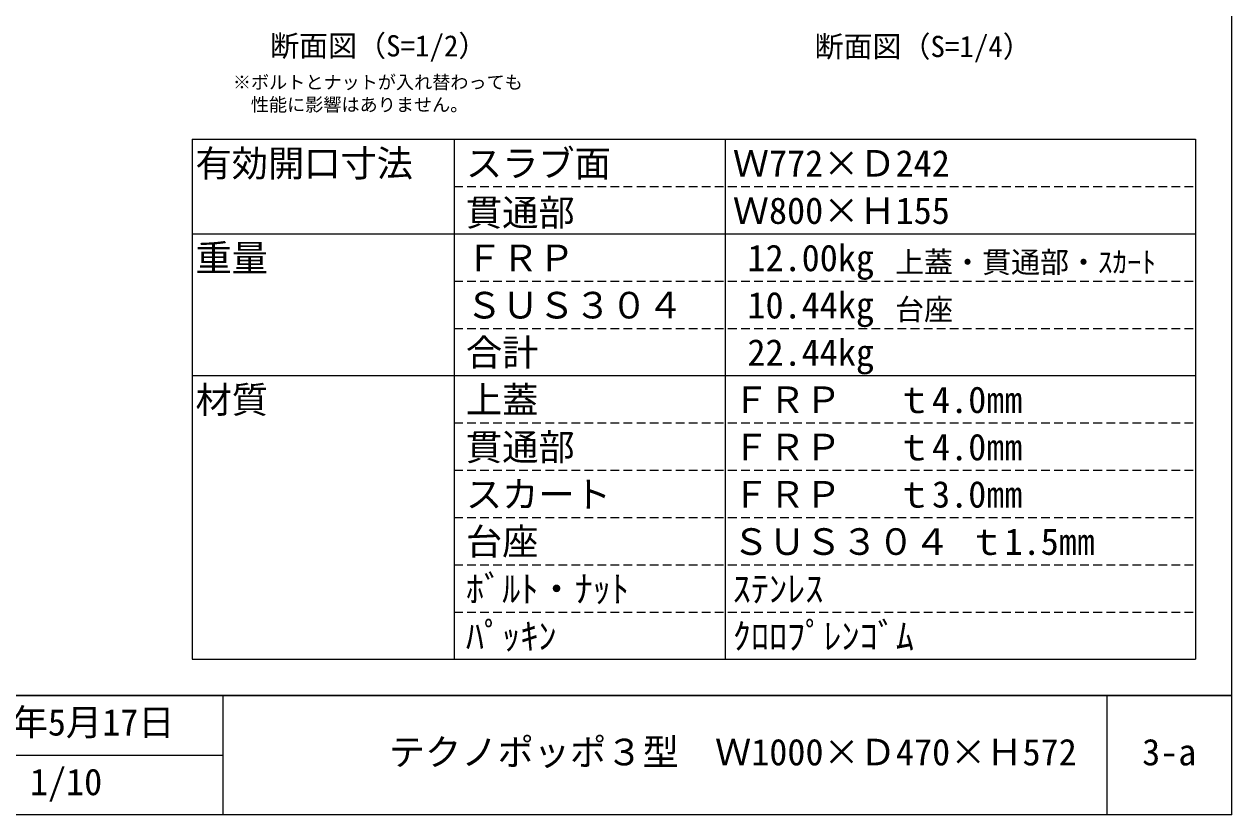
# Model space of a CAD drawing. Units: millimetres at full size, sheet at 1:10, with parts at other scales. Extents: x -4488 to 3976, y -1640 to 1120.
# Drawn here: x 2310 to 3976, y -1640 to -550 of the extents above; entities that cross this region are included whole.
import ezdxf
from ezdxf.enums import TextEntityAlignment as Align

# ---------------------------------------------------------------- set-up
doc = ezdxf.new("R2010")
doc.units = ezdxf.units.MM
doc.header["$LTSCALE"] = 10
doc.linetypes.add('DASHED1', pattern=[1.8, 1.2, -0.6])
for name, color, linetype in [('0-2_概要', 6, 'Continuous'), ('0-F_図面枠', 7, 'Continuous'), ('E-A_タイトル', 2, 'Continuous'), ('F-B_タイトル', 2, 'Continuous')]:
    doc.layers.add(name, color=color, linetype=linetype)
doc.styles.add('ＭＳ ゴシック', font='')
doc.styles.get('ＭＳ ゴシック').set_extended_font_data('MS Gothic')

msp = doc.modelspace()

# ---------------------------------------------------------------- linework, layer by layer
at = {"layer": '0-2_概要', "color": 7}
for p, q in [((2541.46, -709.01), (3925.83, -709.01)), ((2541.46, -709.01), (2541.46, -1425.87)), ((2902.69, -709.01), (2902.69, -1425.87)), ((3276.6, -709.01), (3276.6, -1425.87)), ((3925.83, -709.01), (3925.83, -1425.87)), ((2541.46, -839.35), (3925.83, -839.35)), ((2541.46, -1034.86), (3925.83, -1034.86)), ((2541.46, -1425.87), (3925.83, -1425.87))]:
    msp.add_line(p, q, dxfattribs=at)
at = {"layer": '0-2_概要', "color": 7, "linetype": 'DASHED1'}
for p, q in [((2902.69, -774.18), (3925.83, -774.18)), ((2902.69, -904.52), (3925.83, -904.52)), ((2902.69, -969.69), (3925.83, -969.69)), ((2902.69, -1100.03), (3925.83, -1100.03)), ((2902.69, -1165.2), (3925.83, -1165.2)), ((2902.69, -1230.37), (3925.83, -1230.37)), ((2902.69, -1295.54), (3925.83, -1295.54)), ((2902.69, -1360.71), (3925.83, -1360.71))]:
    msp.add_line(p, q, dxfattribs=at)
at = {"layer": '0-F_図面枠'}
for p, q in [((3975.83, -1640.21), (3975.83, 1119.79)), ((-24.17, -1475.87), (3975.83, -1475.87)), ((3975.83, -1475.87), (183.41, -1475.87)), ((2583.77, -1475.87), (2583.77, -1640.21)), ((3803.29, -1475.87), (3803.29, -1640.21)), ((1843.56, -1558.04), (2583.77, -1558.04)), ((3975.83, -1640.21), (-24.17, -1640.21))]:
    msp.add_line(p, q, dxfattribs=at)

# ---------------------------------------------------------------- texts
at = {"layer": '0-2_概要', "style": 'ＭＳ ゴシック'}
for s, p in [('有効開口寸法', (2546.01, -771.53)), ('スラブ面', (2919.14, -771.53)), ('Ｗ772×Ｄ242', (3287.24, -771.53)), ('貫通部', (2919.14, -839.35)), ('Ｗ800×Ｈ155', (3287.24, -836.7)), ('重量', (2546.01, -901.87)), ('ＦＲＰ', (2919.14, -901.87)), ('12.00kg', (3307.52, -901.87)), ('ＳＵＳ３０４', (2919.14, -967.04)), ('10.44kg', (3307.52, -967.04)), ('合計', (2919.14, -1032.21)), ('22.44kg', (3307.52, -1032.21)), ('材質', (2546.01, -1097.38)), ('上蓋', (2919.14, -1097.38)), ('ＦＲＰ\u3000 ｔ4.0㎜', (3287.24, -1097.38)), ('貫通部', (2919.14, -1162.55)), ('ＦＲＰ\u3000 ｔ4.0㎜', (3287.24, -1162.55)), ('スカート', (2919.14, -1227.72)), ('ＦＲＰ\u3000 ｔ3.0㎜', (3287.24, -1227.72)), ('台座', (2919.14, -1292.89)), ('ＳＵＳ３０４ ｔ1.5㎜', (3287.24, -1292.89)), ('ﾎﾞﾙﾄ・ﾅｯﾄ', (2919.14, -1358.06)), ('ｽﾃﾝﾚｽ', (3287.24, -1358.06)), ('ﾊﾟｯｷﾝ', (2919.14, -1423.23)), ('ｸﾛﾛﾌﾟﾚﾝｺﾞﾑ', (3287.24, -1423.23))]:
    msp.add_text(s, height=36.66, dxfattribs=at).set_placement(p, align=Align.BOTTOM_LEFT)
at = {"layer": '0-2_概要', "color": 7, "style": 'ＭＳ ゴシック'}
for s, p in [('上蓋・貫通部・ｽｶｰﾄ', (3511.14, -901.87)), ('台座', (3511.14, -967.04))]:
    msp.add_text(s, height=29.33, dxfattribs=at).set_placement(p, align=Align.BOTTOM_LEFT)
at = {"layer": '0-F_図面枠', "color": 6, "style": 'ＭＳ ゴシック'}
for s, p in [('2023年5月17日', (2192.56, -1541.96)), ('テクノポッポ３型\u3000Ｗ1000×Ｄ470×Ｈ572', (2812.71, -1583.04)), ('3-a', (3852.06, -1583.04)), ('1/10', (2317.56, -1624.13))]:
    msp.add_text(s, height=36.66, dxfattribs=at).set_placement(p, align=Align.BOTTOM_LEFT)
at = {"layer": 'E-A_タイトル', "style": 'ＭＳ ゴシック'}
msp.add_text('断面図（S=1/2）', height=29.33, dxfattribs=at).set_placement((2648.92, -603.68), align=Align.BOTTOM_LEFT)
at = {"layer": 'E-A_タイトル', "color": 3, "style": 'ＭＳ ゴシック'}
for s, p in [('※ボルトとナットが入れ替わっても', (2597.59, -645.08)), ('性能に影響はありません。', (2622.39, -675.96))]:
    msp.add_text(s, height=18.33, dxfattribs=at).set_placement(p, align=Align.BOTTOM_LEFT)
at = {"layer": 'F-B_タイトル', "style": 'ＭＳ ゴシック'}
msp.add_text('断面図（S=1/4）', height=29.33, dxfattribs=at).set_placement((3400.03, -604.58), align=Align.BOTTOM_LEFT)

doc.saveas('drawing.dxf')
